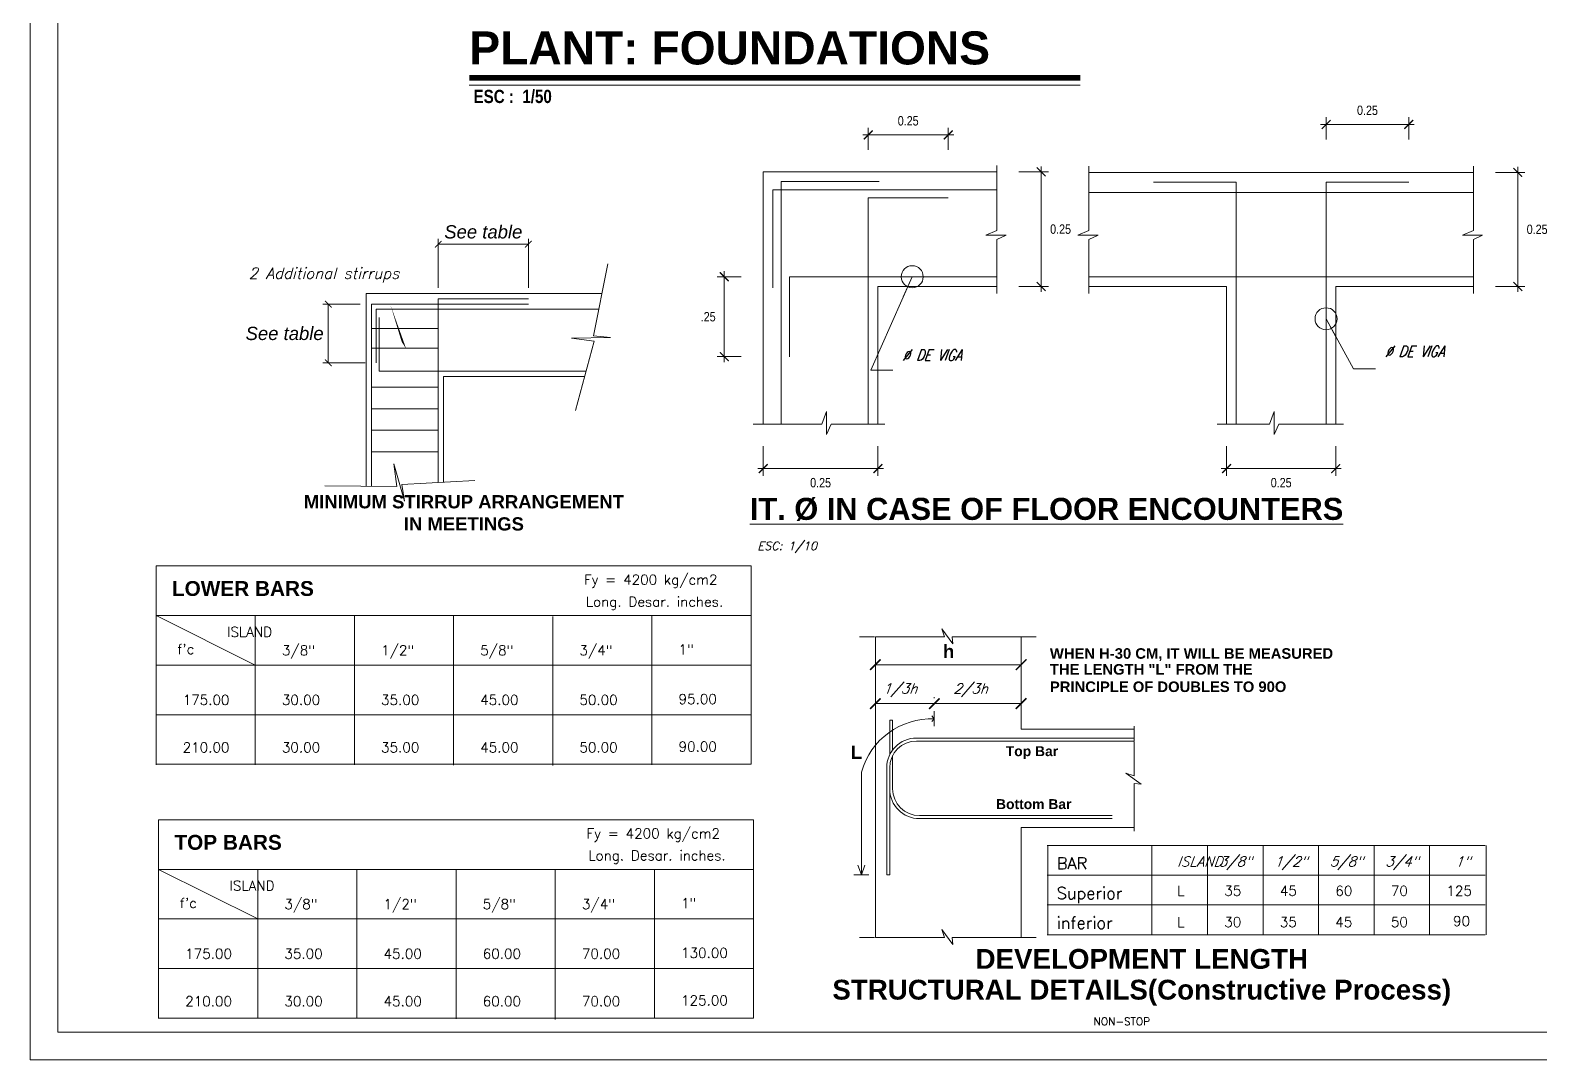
# Model space of a CAD drawing. Header units: millimetres. Extents: x 68 to 194, y 47 to 103.
# Drawn here: x 152.7 to 166.4, y 75.1 to 84.45 of the extents above; entities that cross this region are included whole.
import ezdxf
from ezdxf.enums import TextEntityAlignment as Align

# ---------------------------------------------------------------- set-up
doc = ezdxf.new("R2010")
doc.units = ezdxf.units.MM
doc.linetypes.add('CENTER2', pattern=[28.575, 19.05, -3.175, 3.175, -3.175])
doc.linetypes.add('DASHED2', pattern=[0.375, 0.25, -0.125])
for name, color, linetype, lineweight in [('A_Pared', 147, 'Continuous', 15), ('E_Acero', 240, 'Continuous', 60), ('E_Estribo', 1, 'CENTER2', 20), ('E_Fierros', 2, 'Continuous', 50), ('G_Complemento', 30, 'Continuous', 20), ('G_Texto', 122, 'Continuous', 20)]:
    doc.layers.add(name, color=color, linetype=linetype, lineweight=lineweight)
doc.layers.add('G_Acotación', color=171, linetype='Continuous')
doc.styles.add('Acotacion', font='ARIALN.TTF')
doc.styles.add('ARIAL', font='ariali.ttf', dxfattribs={"height": 0.12})
doc.styles.add('Cotas', font='ARIALNB.TTF', dxfattribs={"height": 0.1})
doc.styles.add('Letras(Indicadores)', font='romans.shx', dxfattribs={"width": 0.7, "oblique": 10})
doc.styles.add('Textos', font='simplex.shx', dxfattribs={"width": 0.8, "oblique": 20})
doc.styles.add('Titulo', font='arialbd.ttf', dxfattribs={"height": 0.2})
doc.styles.add('Titulo Detalles', font='swissb.ttf')
doc.styles.add('Titulo(Ambientes)', font='sanssb__.ttf')
doc.dimstyles.new('Indicadores', dxfattribs={"dimtxt": 0.08, "dimasz": 0.08, "dimexe": 0.05, "dimexo": 0.1, "dimgap": 0.05, "dimtad": 2, "dimtih": 1, "dimtoh": 1, "dimzin": 4, "dimdsep": 46, "dimtxsty": 'ARIAL', "dimblk1": 'ARCHTICK', "dimblk2": 'ARCHTICK', "dimsah": 1, "dimcen": 0.02, "dimclrd": 8, "dimclre": 8, "dimclrt": 7, "dimadec": 0, "dimazin": 0, "dimtfac": 1, "dimtmove": 2, "dimatfit": 3, "dimldrblk": 'CLOSEDBLANK', "dimfxl": 0, "dimtolj": 1, "dimtzin": 4, "dimlwd": 9, "dimlwe": 9, "dimarcsym": 0})
doc.dimstyles.new('N1-10', dxfattribs={"dimtxt": 0.085, "dimasz": 0.08, "dimexe": 0.065, "dimexo": 0.2, "dimgap": 0.085, "dimtad": 2, "dimtih": 1, "dimtoh": 1, "dimlfac": 0.2, "dimzin": 4, "dimdsep": 46, "dimtxsty": 'Acotacion', "dimblk": 'ARCHTICK', "dimcen": 0.85, "dimdle": 0.05, "dimclrd": 251, "dimclre": 251, "dimclrt": 254, "dimaunit": 1, "dimadec": 3, "dimazin": 0, "dimtm": 1e-09, "dimtfac": 1, "dimtix": 1, "dimtmove": 0, "dimatfit": 3, "dimldrblk": 'CLOSEDBLANK', "dimfxl": 0, "dimtolj": 1, "dimtzin": 0, "dimlwd": 9, "dimlwe": 13, "dimarcsym": 0})
doc.dimstyles.new('N1-100', dxfattribs={"dimtxt": 0.085, "dimasz": 0.085, "dimexe": 0.065, "dimexo": 0.12, "dimgap": 0.085, "dimtad": 2, "dimtih": 1, "dimtoh": 1, "dimzin": 4, "dimdsep": 46, "dimtxsty": 'Acotacion', "dimblk": 'ARCHTICK', "dimcen": 0.85, "dimdle": 0.05, "dimclrd": 251, "dimclre": 251, "dimclrt": 140, "dimaunit": 1, "dimadec": 3, "dimazin": 0, "dimtm": 1e-09, "dimtfac": 1, "dimtix": 1, "dimtmove": 0, "dimatfit": 3, "dimfxl": 0, "dimtolj": 1, "dimtzin": 0, "dimlwd": 15, "dimlwe": 15, "dimarcsym": 0})

# ---------------------------------------------------------------- blocks, each defined once
blk = doc.blocks.new('_ArchTick')
at = {"color": 0, "linetype": 'ByBlock', "const_width": 0.15}
blk.add_lwpolyline([(-0.5, -0.5), (0.5, 0.5)], dxfattribs=at)
blk = doc.blocks.new('*D419')
at = {"layer": 'Defpoints', "color": 0}
for p in [(155.798, 81.96), (155.407, 81.428), (155.843, 81.428)]:
    blk.add_point(p, dxfattribs=at)
at = {"layer": 'G_Acotación', "color": 8, "lineweight": 9}
for p, q in [((155.698, 81.96), (155.357, 81.96)), ((155.407, 81.96), (155.407, 81.428)), ((155.743, 81.428), (155.357, 81.428))]:
    blk.add_line(p, q, dxfattribs=at)
at = {"layer": 'G_Acotación', "color": 8, "lineweight": 9, "xscale": 0.06, "yscale": 0.06, "zscale": 0.06}
for p, rotation in [((155.407, 81.96), 90), ((155.407, 81.428), 270)]:
    blk.add_blockref('_ArchTick', p, dxfattribs=dict(at, rotation=rotation))
at = {"layer": 'G_Acotación', "color": 7, "lineweight": 5, "insert": (155.011, 81.694), "char_height": 0.12, "attachment_point": 5, "style": 'ARIAL'}
blk.add_mtext('\\A1;See table', dxfattribs=at)
blk = doc.blocks.new('_ClosedBlank')
at = {"color": 0, "linetype": 'ByBlock', "lineweight": -2}
for p, q in [((-1, 0.17), (0, 0)), ((-1, 0.17), (-1, -0.17)), ((0, 0), (-1, -0.17))]:
    blk.add_line(p, q, dxfattribs=at)
blk = doc.blocks.new('*D420')
at = {"layer": 'Defpoints', "color": 0}
for p in [(157.223, 82.504), (156.405, 82.009), (157.223, 82.009)]:
    blk.add_point(p, dxfattribs=at)
at = {"layer": 'G_Acotación', "color": 8, "lineweight": 9}
for p, q in [((156.405, 82.109), (156.405, 82.554)), ((156.405, 82.504), (157.223, 82.504)), ((157.223, 82.109), (157.223, 82.554))]:
    blk.add_line(p, q, dxfattribs=at)
at = {"layer": 'G_Acotación', "color": 8, "lineweight": 9, "xscale": 0.06, "yscale": 0.06, "zscale": 0.06, "rotation": 180}
blk.add_blockref('_ArchTick', (156.405, 82.504), dxfattribs=at)
at = {"layer": 'G_Acotación', "color": 8, "lineweight": 9, "xscale": 0.06, "yscale": 0.06, "zscale": 0.06}
blk.add_blockref('_ArchTick', (157.223, 82.504), dxfattribs=at)
at = {"layer": 'G_Acotación', "color": 7, "lineweight": 5, "insert": (156.814, 82.616), "char_height": 0.12, "attachment_point": 5, "style": 'ARIAL'}
blk.add_mtext('\\A1;See table', dxfattribs=at)
blk = doc.blocks.new('*D421')
at = {"layer": 'Defpoints', "color": 0}
for p in [(165.8, 83.156), (165.8, 82.121), (166.202, 82.121)]:
    blk.add_point(p, dxfattribs=at)
at = {"layer": 'G_Acotación', "color": 251, "lineweight": 9}
blk.add_line((166.202, 83.206), (166.202, 82.071), dxfattribs=at)
at = {"layer": 'G_Acotación', "color": 251, "lineweight": 13}
for p, q in [((166, 83.156), (166.267, 83.156)), ((166, 82.121), (166.267, 82.121))]:
    blk.add_line(p, q, dxfattribs=at)
at = {"layer": 'G_Acotación', "color": 251, "lineweight": 9, "xscale": 0.08, "yscale": 0.08, "zscale": 0.08}
for p, rotation in [((166.202, 83.156), 90), ((166.202, 82.121), 270)]:
    blk.add_blockref('_ArchTick', p, dxfattribs=dict(at, rotation=rotation))
at = {"layer": 'G_Acotación', "color": 254, "lineweight": 5, "insert": (166.378, 82.639), "char_height": 0.085, "attachment_point": 5, "style": 'Acotacion'}
blk.add_mtext('\\A1;0.25', dxfattribs=at)
blk = doc.blocks.new('*D422')
at = {"layer": 'Defpoints', "color": 0}
for p in [(161.475, 83.161), (161.475, 82.121), (161.877, 82.121)]:
    blk.add_point(p, dxfattribs=at)
at = {"layer": 'G_Acotación', "color": 251, "lineweight": 13}
for p, q in [((161.675, 83.161), (161.942, 83.161)), ((161.675, 82.121), (161.942, 82.121))]:
    blk.add_line(p, q, dxfattribs=at)
at = {"layer": 'G_Acotación', "color": 251, "lineweight": 9}
blk.add_line((161.877, 83.211), (161.877, 82.071), dxfattribs=at)
at = {"layer": 'G_Acotación', "color": 251, "lineweight": 9, "xscale": 0.08, "yscale": 0.08, "zscale": 0.08}
for p, rotation in [((161.877, 83.161), 90), ((161.877, 82.121), 270)]:
    blk.add_blockref('_ArchTick', p, dxfattribs=dict(at, rotation=rotation))
at = {"layer": 'G_Acotación', "color": 254, "lineweight": 5, "insert": (162.053, 82.641), "char_height": 0.085, "attachment_point": 5, "style": 'Acotacion'}
blk.add_mtext('\\A1;0.25', dxfattribs=at)
blk = doc.blocks.new('*D423')
at = {"layer": 'Defpoints', "color": 0}
for p in [(159.355, 82.209), (159.001, 81.484), (159.355, 81.484)]:
    blk.add_point(p, dxfattribs=at)
at = {"layer": 'G_Acotación', "color": 251, "lineweight": 13}
for p, q in [((159.155, 82.209), (158.936, 82.209)), ((159.155, 81.484), (158.936, 81.484))]:
    blk.add_line(p, q, dxfattribs=at)
at = {"layer": 'G_Acotación', "color": 251, "lineweight": 9}
blk.add_line((159.001, 82.259), (159.001, 81.434), dxfattribs=at)
at = {"layer": 'G_Acotación', "color": 251, "lineweight": 9, "xscale": 0.08, "yscale": 0.08, "zscale": 0.08}
for p, rotation in [((159.001, 82.209), 90), ((159.001, 81.484), 270)]:
    blk.add_blockref('_ArchTick', p, dxfattribs=dict(at, rotation=rotation))
at = {"layer": 'G_Acotación', "color": 254, "lineweight": 5, "insert": (158.855, 81.846), "char_height": 0.085, "attachment_point": 5, "style": 'Acotacion'}
blk.add_mtext('\\A1;.25', dxfattribs=at)
blk = doc.blocks.new('*D424')
at = {"layer": 'Defpoints', "color": 0}
for p in [(159.355, 80.871), (160.395, 80.871), (160.395, 80.468)]:
    blk.add_point(p, dxfattribs=at)
at = {"layer": 'G_Acotación', "color": 251, "lineweight": 13}
for p, q in [((159.355, 80.671), (159.355, 80.403)), ((160.395, 80.671), (160.395, 80.403))]:
    blk.add_line(p, q, dxfattribs=at)
at = {"layer": 'G_Acotación', "color": 251, "lineweight": 9}
blk.add_line((159.305, 80.468), (160.445, 80.468), dxfattribs=at)
at = {"layer": 'G_Acotación', "color": 251, "lineweight": 9, "xscale": 0.08, "yscale": 0.08, "zscale": 0.08, "rotation": 180}
blk.add_blockref('_ArchTick', (159.355, 80.468), dxfattribs=at)
at = {"layer": 'G_Acotación', "color": 251, "lineweight": 9, "xscale": 0.08, "yscale": 0.08, "zscale": 0.08}
blk.add_blockref('_ArchTick', (160.395, 80.468), dxfattribs=at)
at = {"layer": 'G_Acotación', "color": 254, "lineweight": 5, "insert": (159.875, 80.34), "char_height": 0.085, "attachment_point": 5, "style": 'Acotacion'}
blk.add_mtext('\\A1;0.25', dxfattribs=at)
blk = doc.blocks.new('*D425')
at = {"layer": 'Defpoints', "color": 0}
for p in [(163.56, 80.871), (164.55, 80.871), (164.55, 80.468)]:
    blk.add_point(p, dxfattribs=at)
at = {"layer": 'G_Acotación', "color": 251, "lineweight": 13}
for p, q in [((163.56, 80.671), (163.56, 80.403)), ((164.55, 80.671), (164.55, 80.403))]:
    blk.add_line(p, q, dxfattribs=at)
at = {"layer": 'G_Acotación', "color": 251, "lineweight": 9}
blk.add_line((163.51, 80.468), (164.6, 80.468), dxfattribs=at)
at = {"layer": 'G_Acotación', "color": 251, "lineweight": 9, "xscale": 0.08, "yscale": 0.08, "zscale": 0.08, "rotation": 180}
blk.add_blockref('_ArchTick', (163.56, 80.468), dxfattribs=at)
at = {"layer": 'G_Acotación', "color": 251, "lineweight": 9, "xscale": 0.08, "yscale": 0.08, "zscale": 0.08}
blk.add_blockref('_ArchTick', (164.55, 80.468), dxfattribs=at)
at = {"layer": 'G_Acotación', "color": 254, "lineweight": 5, "insert": (164.055, 80.34), "char_height": 0.085, "attachment_point": 5, "style": 'Acotacion'}
blk.add_mtext('\\A1;0.25', dxfattribs=at)
blk = doc.blocks.new('*D426')
at = {"layer": 'Defpoints', "color": 0}
for p in [(161.033, 83.496), (160.308, 83.161), (161.033, 83.161)]:
    blk.add_point(p, dxfattribs=at)
at = {"layer": 'G_Acotación', "color": 251, "lineweight": 9}
blk.add_line((160.258, 83.496), (161.083, 83.496), dxfattribs=at)
at = {"layer": 'G_Acotación', "color": 251, "lineweight": 13}
for p, q in [((160.308, 83.361), (160.308, 83.561)), ((161.033, 83.361), (161.033, 83.561))]:
    blk.add_line(p, q, dxfattribs=at)
at = {"layer": 'G_Acotación', "color": 251, "lineweight": 9, "xscale": 0.08, "yscale": 0.08, "zscale": 0.08, "rotation": 180}
blk.add_blockref('_ArchTick', (160.308, 83.496), dxfattribs=at)
at = {"layer": 'G_Acotación', "color": 251, "lineweight": 9, "xscale": 0.08, "yscale": 0.08, "zscale": 0.08}
blk.add_blockref('_ArchTick', (161.033, 83.496), dxfattribs=at)
at = {"layer": 'G_Acotación', "color": 254, "lineweight": 5, "insert": (160.67, 83.624), "char_height": 0.085, "attachment_point": 5, "style": 'Acotacion'}
blk.add_mtext('\\A1;0.25', dxfattribs=at)
blk = doc.blocks.new('*D427')
at = {"layer": 'Defpoints', "color": 0}
for p in [(165.213, 83.591), (164.463, 83.256), (165.213, 83.256)]:
    blk.add_point(p, dxfattribs=at)
at = {"layer": 'G_Acotación', "color": 251, "lineweight": 9}
blk.add_line((164.413, 83.591), (165.263, 83.591), dxfattribs=at)
at = {"layer": 'G_Acotación', "color": 251, "lineweight": 13}
for p, q in [((164.463, 83.456), (164.463, 83.656)), ((165.213, 83.456), (165.213, 83.656))]:
    blk.add_line(p, q, dxfattribs=at)
at = {"layer": 'G_Acotación', "color": 251, "lineweight": 9, "xscale": 0.08, "yscale": 0.08, "zscale": 0.08, "rotation": 180}
blk.add_blockref('_ArchTick', (164.463, 83.591), dxfattribs=at)
at = {"layer": 'G_Acotación', "color": 251, "lineweight": 9, "xscale": 0.08, "yscale": 0.08, "zscale": 0.08}
blk.add_blockref('_ArchTick', (165.213, 83.591), dxfattribs=at)
at = {"layer": 'G_Acotación', "color": 254, "lineweight": 5, "insert": (164.838, 83.719), "char_height": 0.085, "attachment_point": 5, "style": 'Acotacion'}
blk.add_mtext('\\A1;0.25', dxfattribs=at)
blk = doc.blocks.new('Titulo')
at = {"style": 'Titulo', "oblique": 20, "flags": 4}
blk.add_attdef('TITULO', (0.026, 0.189), '', height=0.3, dxfattribs=at)
at = {"oblique": 20, "flags": 4}
blk.add_attdef('ESCALA', (0.26, -0.101), '', height=0.11, dxfattribs=at)

msp = doc.modelspace()

# ---------------------------------------------------------------- linework, layer by layer
at = {"lineweight": 5}
for points in [[(193.7519, 75.1029), (193.7519, 102.6587), (152.7019, 102.6587), (152.7019, 75.1029)], [(193.5019, 75.3529), (193.5019, 102.4087), (152.9519, 102.4087), (152.9519, 75.3529)]]:
    msp.add_lwpolyline(points, close=True, dxfattribs=at)
at = {"layer": 'A_Pared', "linetype": 'ByBlock', "lineweight": 5}
for p, q in [((155.7495, 82.0573), (155.7495, 80.3088)), ((157.8908, 82.0573), (155.7495, 82.0573)), ((156.4541, 81.3039), (156.4541, 80.3448)), ((157.7347, 81.3039), (156.4541, 81.3039))]:
    msp.add_line(p, q, dxfattribs=at)
at = {"layer": 'E_Acero', "linetype": 'ByBlock', "lineweight": 5, "ltscale": 5}
for p, q in [((160.5021, 77.8705), (160.5021, 78.1848)), ((160.5021, 78.1848), (160.5291, 78.1848)), ((160.5291, 77.9148), (160.5291, 78.1848)), ((160.7352, 78.0228), (162.721, 78.0228)), ((160.7452, 77.9958), (162.721, 77.9958)), ((160.5291, 77.5616), (160.5291, 77.8641)), ((160.4752, 77.7528), (160.4752, 76.7808)), ((160.5022, 76.7808), (160.5022, 77.7528)), ((160.4752, 76.7808), (160.5022, 76.7808))]:
    msp.add_line(p, q, dxfattribs=at)
at = {"layer": 'E_Acero', "linetype": 'DASHED2', "lineweight": 5, "ltscale": 7}
for p, q in [((160.7721, 77.3186), (162.721, 77.3186)), ((160.7721, 77.2916), (162.721, 77.2916))]:
    msp.add_line(p, q, dxfattribs=at)
at = {"layer": 'E_Acero', "linetype": 'ByBlock', "lineweight": 5, "ltscale": 5}
for centre, radius, start, end in [((160.7452, 77.7528), 0.27, 90, 180), ((160.7452, 77.7528), 0.243, 90, 180), ((160.7721, 77.5616), 0.27, 180, 270), ((160.7721, 77.5616), 0.243, 180, 270)]:
    msp.add_arc(centre, radius, start, end, dxfattribs=at)
at = {"layer": 'E_Estribo', "linetype": 'ByBlock', "lineweight": 5}
for p, q in [((155.7983, 81.7385), (156.4054, 81.7385)), ((155.7983, 81.5622), (156.4054, 81.5622)), ((155.7983, 81.2064), (156.4054, 81.2064)), ((155.7983, 81.0114), (156.4054, 81.0114)), ((155.7983, 80.8164), (156.4054, 80.8164)), ((155.7983, 80.6214), (156.4054, 80.6214))]:
    msp.add_line(p, q, dxfattribs=at)
at = {"layer": 'E_Fierros', "linetype": 'ByBlock', "lineweight": 5}
for p, q in [((155.7983, 81.9598), (155.7983, 80.3082)), ((157.2231, 81.9598), (155.7983, 81.9598)), ((156.4054, 82.0085), (156.4054, 80.3423)), ((157.2231, 82.0085), (156.4054, 82.0085)), ((155.8425, 81.428), (155.8425, 81.9155)), ((157.8621, 81.9155), (155.8425, 81.9155)), ((155.8691, 81.8402), (155.8691, 81.3527)), ((157.7477, 81.3527), (155.8691, 81.3527))]:
    msp.add_line(p, q, dxfattribs=at)
at = {"layer": 'E_Fierros', "lineweight": 5}
for points in [[(160.4075, 83.0739), (159.5175, 83.0739), (159.5175, 80.8714)], [(162.8976, 83.0689), (163.6476, 83.0689), (163.6476, 80.8714)], [(165.2126, 83.0689), (164.4626, 83.0689), (164.4626, 80.8714)], [(161.475, 82.9989), (159.4425, 82.9989), (159.4425, 82.1089)], [(161.0325, 82.9239), (160.3075, 82.9239), (160.3075, 80.8714)], [(165.8001, 82.9739), (162.3101, 82.9739)], [(161.475, 82.2089), (159.5925, 82.2089), (159.5925, 81.4839)], [(165.8001, 82.2089), (162.3101, 82.2089)]]:
    msp.add_lwpolyline(points, dxfattribs=at)
at = {"layer": 'G_Acotación', "lineweight": 5}
msp.add_line((160.3721, 78.6886), (161.695, 78.6886), dxfattribs=at)
at = {"layer": 'G_Acotación', "linetype": 'ByBlock', "lineweight": 5, "ltscale": 5}
for p, q in [((160.9072, 78.335), (160.3721, 78.335)), ((160.9072, 78.335), (161.695, 78.335)), ((160.9072, 78.1308), (160.9072, 78.2658)), ((160.9072, 78.1983), (160.8833, 78.2242)), ((160.9072, 78.1983), (160.8833, 78.1725)), ((160.2459, 77.7145), (160.2457, 76.7808)), ((160.2457, 76.7808), (160.2135, 76.8706)), ((160.2457, 76.7808), (160.2778, 76.8706)), ((160.3132, 76.7808), (160.1782, 76.7808))]:
    msp.add_line(p, q, dxfattribs=at)
at = {"layer": 'G_Acotación', "lineweight": 5}
msp.add_lwpolyline([(155.3045, 82.1557, 0, 0, 0), (155.9094, 82.1557, 0, 0, 0), (156.0582, 81.6688, 0.0293, 0, 0), (156.1144, 81.5552, 0, 0, 0)], format="xyseb", dxfattribs=at)
at = {"layer": 'G_Acotación', "linetype": 'ByBlock', "lineweight": 5, "ltscale": 5, "const_width": 0.0144}
for points in [[(160.4201, 78.7366), (160.3241, 78.6406)], [(161.647, 78.6406), (161.743, 78.7366)], [(160.4201, 78.383), (160.3241, 78.287)], [(160.8592, 78.287), (160.9552, 78.383)], [(161.647, 78.287), (161.743, 78.383)]]:
    msp.add_lwpolyline(points, dxfattribs=at)
at = {"layer": 'G_Acotación', "linetype": 'ByBlock', "lineweight": 5, "const_width": 0.0144}
msp.add_lwpolyline([(160.9552, 78.383), (160.8592, 78.287)], dxfattribs=at)
at = {"layer": 'G_Acotación', "linetype": 'ByBlock', "lineweight": 5, "ltscale": 5}
msp.add_arc((160.8852, 77.5346), 0.6641, 88.10551, 164.27828, dxfattribs=at)
at = {"layer": 'G_Complemento', "lineweight": 5}
for p, q in [((153.8443, 79.5847), (153.8443, 77.7807)), ((153.8443, 79.5847), (159.2443, 79.5847)), ((159.2443, 79.5847), (159.2443, 77.7847)), ((153.8443, 79.1347), (159.2443, 79.1347)), ((153.8443, 79.1347), (154.7443, 78.6847)), ((154.7443, 79.1347), (154.7443, 77.7807)), ((155.6443, 79.1347), (155.6443, 77.7807)), ((156.5443, 79.1307), (156.5443, 77.7768)), ((157.4443, 79.1268), (157.4443, 77.7728)), ((158.3443, 79.1347), (158.3443, 77.7807)), ((153.8443, 78.6847), (159.2443, 78.6847)), ((153.8443, 78.2347), (159.2443, 78.2347)), ((153.8443, 77.7847), (159.2443, 77.7847)), ((153.867, 77.2813), (153.867, 75.4773)), ((153.867, 77.2813), (159.267, 77.2813)), ((159.267, 77.2813), (159.267, 75.4813)), ((165.9065, 77.0478), (161.9311, 77.0478)), ((161.9366, 77.048), (161.9366, 76.238)), ((162.8825, 77.0478), (162.8825, 76.2378)), ((163.3865, 77.0478), (163.3865, 76.2378)), ((163.3865, 77.0478), (163.3865, 76.2378)), ((163.3865, 77.0478), (163.3865, 76.2378)), ((163.8905, 77.0478), (163.8905, 76.2378)), ((164.3945, 77.0478), (164.3945, 76.2378)), ((164.8985, 77.0478), (164.8985, 76.2378)), ((165.4025, 77.0478), (165.4025, 76.2378)), ((165.9151, 77.0478), (165.9151, 76.2378)), ((153.867, 76.8313), (159.267, 76.8313)), ((153.867, 76.8313), (154.767, 76.3813)), ((154.767, 76.8313), (154.767, 75.4773)), ((155.667, 76.8313), (155.667, 75.4773)), ((156.567, 76.8273), (156.567, 75.4733)), ((157.467, 76.8233), (157.467, 75.4694)), ((158.367, 76.8313), (158.367, 75.4773)), ((165.9065, 76.7778), (161.9311, 76.7778)), ((165.9065, 76.5078), (161.9311, 76.5078)), ((153.867, 76.3813), (159.267, 76.3813)), ((165.9065, 76.2378), (161.9311, 76.2378)), ((153.867, 75.9313), (159.267, 75.9313)), ((153.867, 75.4813), (159.267, 75.4813))]:
    msp.add_line(p, q, dxfattribs=at)
at = {"layer": 'G_Complemento', "linetype": 'ByBlock', "lineweight": 5, "ltscale": 5}
for p, q in [((160.3645, 78.9408), (160.2295, 78.9408)), ((160.3721, 78.9408), (160.68, 78.9408)), ((160.68, 78.9408), (161, 78.9408)), ((160.9761, 79.0152), (161.0754, 78.8773)), ((161, 78.9408), (160.9761, 79.0152)), ((161.0754, 78.8773), (161.0685, 78.9408)), ((161.695, 78.9408), (161.0685, 78.9408)), ((161.695, 78.9408), (161.83, 78.9408)), ((162.721, 77.9958), (162.721, 78.1308)), ((162.721, 77.9882), (162.721, 77.6803)), ((162.721, 77.6803), (162.6467, 77.7042)), ((162.6467, 77.7042), (162.7845, 77.6049)), ((162.7845, 77.6049), (162.721, 77.6118)), ((162.721, 77.3132), (162.721, 77.6118)), ((162.721, 77.3132), (162.721, 77.1782)), ((160.3645, 76.2116), (160.2295, 76.2116)), ((160.3721, 76.2116), (160.68, 76.2116)), ((160.68, 76.2116), (161, 76.2116)), ((161, 76.2116), (160.9761, 76.2859)), ((160.9761, 76.2859), (161.0754, 76.1481)), ((161.0754, 76.1481), (161.0685, 76.2116)), ((161.695, 76.2116), (161.0685, 76.2116)), ((161.695, 76.2116), (161.83, 76.2116))]:
    msp.add_line(p, q, dxfattribs=at)
at = {"layer": 'G_Complemento', "lineweight": 5, "ltscale": 5}
for p, q in [((160.3721, 76.2116), (160.3721, 78.9408)), ((161.695, 78.1038), (161.695, 78.9408)), ((161.695, 78.1038), (162.721, 78.1038)), ((161.695, 77.2106), (162.721, 77.2106)), ((161.695, 77.2106), (161.695, 76.2116))]:
    msp.add_line(p, q, dxfattribs=at)
at = {"layer": 'G_Complemento', "lineweight": 5}
for points in [[(161.475, 83.1614), (159.355, 83.1614), (159.355, 80.8714)], [(161.475, 83.2184), (161.475, 82.6292), (161.3746, 82.5877), (161.475, 82.5877), (161.5579, 82.5877), (161.475, 82.5462), (161.475, 82.0569)], [(162.3101, 83.2134), (162.3101, 82.6292), (162.2097, 82.5877), (162.3101, 82.5877), (162.393, 82.5877), (162.3101, 82.5462), (162.3101, 82.0569)], [(165.8001, 83.2134), (165.8001, 82.6292), (165.6997, 82.5877), (165.8001, 82.5877), (165.883, 82.5877), (165.8001, 82.5462), (165.8001, 82.0569)], [(165.8001, 83.1564), (162.3101, 83.1564)], [(161.475, 82.1214), (160.395, 82.1214), (160.395, 80.8714)], [(162.3101, 82.1214), (163.5601, 82.1214), (163.5601, 80.8714)], [(165.8001, 82.1214), (164.5501, 82.1214), (164.5501, 80.8714)], [(159.2627, 80.8714), (159.8873, 80.8714), (159.9287, 80.9849), (159.9287, 80.8714), (159.9287, 80.777), (159.9702, 80.8714), (160.4593, 80.8714)], [(163.4753, 80.8716), (163.9498, 80.8716), (163.9913, 80.9852), (163.9913, 80.8716), (163.9913, 80.7772), (164.0328, 80.8716), (164.6219, 80.8716)]]:
    msp.add_lwpolyline(points, dxfattribs=at)
at = {"layer": 'G_Complemento', "linetype": 'ByBlock', "lineweight": 5}
for points in [[(157.9451, 82.3259), (157.8132, 81.6735), (157.9669, 81.6585), (157.6144, 81.6511), (157.8207, 81.6248), (157.6519, 80.9952)], [(156.7384, 80.3596), (156.0737, 80.3252), (156.0974, 80.1725), (156.0026, 80.5121), (156.0284, 80.3058), (155.3766, 80.3127)]]:
    msp.add_lwpolyline(points, dxfattribs=at)
at = {"layer": 'G_Texto', "color": 8, "lineweight": 5}
for p, q in [((160.3721, 78.5719), (160.3721, 78.6286)), ((161.695, 78.5719), (161.695, 78.6286)), ((160.3721, 78.3858), (160.3721, 78.395)), ((160.9072, 78.3858), (160.9072, 78.395)), ((160.9072, 78.3858), (160.9072, 78.395)), ((161.695, 78.3858), (161.695, 78.395))]:
    msp.add_line(p, q, dxfattribs=at)
at = {"layer": 'G_Texto', "lineweight": 5, "const_width": 0.05}
msp.add_lwpolyline([(156.6871, 84.0148), (162.2321, 84.0148)], dxfattribs=at)
at = {"layer": 'G_Texto', "lineweight": 5}
msp.add_lwpolyline([(156.6871, 83.9465), (162.2321, 83.9465)], dxfattribs=at)

# ---------------------------------------------------------------- block references
ref = msp.add_blockref('Titulo', (156.6871, 83.9465), dxfattribs=at)
ref.add_attrib('TITULO', 'PLANT: FOUNDATIONS', (156.6871, 84.1359), dxfattribs={"layer": '0', "height": 0.3, "style": 'Titulo', "flags": 4})
ref.add_attrib('ESCALA', ' ESC :  1/50', (156.6871, 83.7856), dxfattribs={"layer": '0', "height": 0.12, "style": 'Cotas', "flags": 4})

# ---------------------------------------------------------------- texts
at = {"layer": 'G_Texto', "color": 0, "lineweight": 5, "style": 'Textos', "oblique": 15}
msp.add_text('2 Additional stirrups', height=0.1, dxfattribs=at).set_placement((154.684, 82.1905))
at = {"layer": 'G_Texto', "lineweight": 5}
for s, height, style, p in [('MINIMUM STIRRUP ARRANGEMENT', 0.12, 'Titulo Detalles', (156.6378, 80.1073)), ('IN MEETINGS', 0.12, 'Titulo Detalles', (156.6378, 79.9064)), ('L', 0.12, 'Titulo(Ambientes)', (160.2003, 77.833)), ('Top Bar', 0.09, 'Titulo(Ambientes)', (161.7932, 77.8587)), ('Bottom Bar', 0.09, 'Titulo(Ambientes)', (161.8094, 77.3783)), ('DEVELOPMENT LENGTH', 0.18, 'Titulo Detalles', (162.79, 75.9286)), ('STRUCTURAL DETAILS(Constructive Process)', 0.18, 'Titulo Detalles', (162.79, 75.6493))]:
    msp.add_text(s, height=height, dxfattribs=dict(at, style=style)).set_placement(p, align=Align.CENTER)
for s, height, style, p in [('%%UIT. %%C IN CASE OF FLOOR ENCOUNTERS', 0.2, 'Titulo Detalles', (159.2328, 80.0027)), ('Fy = 4200 kg/cm2', 0.09, 'Textos', (157.7283, 79.4155)), ('LOWER BARS', 0.135, 'Titulo Detalles', (153.988, 79.3125)), ('Long. Desar. inches.', 0.09, 'Textos', (157.7449, 79.2155)), ('ISLAND', 0.09, 'Textos', (154.4885, 78.9414)), ("f'c", 0.09, 'Textos', (154.0371, 78.7846)), ('3/8"', 0.09, 'Textos', (154.9861, 78.7738)), ('1/2"', 0.09, 'Textos', (155.8861, 78.7738)), ('5/8"', 0.09, 'Textos', (156.7861, 78.7738)), ('3/4"', 0.09, 'Textos', (157.6861, 78.7738)), ('1"', 0.09, 'Textos', (158.5861, 78.7817)), ('h', 0.12, 'Titulo(Ambientes)', (160.9856, 78.7486)), ('WHEN H-30 CM, IT WILL BE MEASURED', 0.096, 'Titulo(Ambientes)', (161.9561, 78.7423)), ('THE LENGTH "L" FROM THE', 0.096, 'Titulo(Ambientes)', (161.9561, 78.5981)), ('PRINCIPLE OF DOUBLES TO 90O', 0.096, 'Titulo(Ambientes)', (161.9561, 78.4405)), ('175.00', 0.09, 'Textos', (154.0861, 78.3238)), ('30.00', 0.09, 'Textos', (154.9861, 78.3238)), ('35.00', 0.09, 'Textos', (155.8861, 78.3238)), ('45.00', 0.09, 'Textos', (156.7861, 78.3238)), ('50.00', 0.09, 'Textos', (157.6861, 78.3238)), ('95.00', 0.09, 'Textos', (158.5861, 78.3317)), ('210.00', 0.09, 'Textos', (154.0861, 77.8924)), ('30.00', 0.09, 'Textos', (154.9861, 77.8924)), ('35.00', 0.09, 'Textos', (155.8861, 77.8924)), ('45.00', 0.09, 'Textos', (156.7861, 77.8924)), ('50.00', 0.09, 'Textos', (157.6861, 77.8924)), ('90.00', 0.09, 'Textos', (158.5861, 77.9003)), ('TOP BARS', 0.135, 'Titulo Detalles', (154.0107, 77.009)), ('Fy = 4200 kg/cm2', 0.09, 'Textos', (157.751, 77.112)), ('Long. Desar. inches.', 0.09, 'Textos', (157.7676, 76.9121)), ('ISLAND', 0.09, 'Textos', (154.5112, 76.638)), ("f'c", 0.09, 'Textos', (154.0598, 76.4811)), ('3/8"', 0.09, 'Textos', (155.0088, 76.4703)), ('1/2"', 0.09, 'Textos', (155.9088, 76.4703)), ('5/8"', 0.09, 'Textos', (156.8088, 76.4703)), ('3/4"', 0.09, 'Textos', (157.7088, 76.4703)), ('1"', 0.09, 'Textos', (158.6088, 76.4783)), ('175.00', 0.09, 'Textos', (154.1088, 76.0203)), ('35.00', 0.09, 'Textos', (155.0088, 76.0203)), ('45.00', 0.09, 'Textos', (155.9088, 76.0203)), ('60.00', 0.09, 'Textos', (156.8088, 76.0203)), ('70.00', 0.09, 'Textos', (157.7088, 76.0203)), ('130.00', 0.09, 'Textos', (158.6088, 76.0283)), ('210.00', 0.09, 'Textos', (154.1088, 75.5889)), ('30.00', 0.09, 'Textos', (155.0088, 75.5889)), ('45.00', 0.09, 'Textos', (155.9088, 75.5889)), ('60.00', 0.09, 'Textos', (156.8088, 75.5889)), ('70.00', 0.09, 'Textos', (157.7088, 75.5889)), ('125.00', 0.09, 'Textos', (158.6088, 75.5969)), ('NON-STOP', 0.07, 'Textos', (162.3527, 75.4159))]:
    msp.add_text(s, height=height, dxfattribs=dict(at, style=style)).set_placement(p)
for s, height, style, oblique, p in [('ESC: 1/10', 0.075, 'Textos', 15, (159.3032, 79.7292)), ('ISLAND', 0.09, 'Letras(Indicadores)', 20, (163.112, 76.8576)), ('3/8"', 0.09, 'Letras(Indicadores)', 20, (163.487, 76.8576)), ('1/2"', 0.09, 'Letras(Indicadores)', 20, (163.991, 76.8576)), ('5/8"', 0.09, 'Letras(Indicadores)', 20, (164.495, 76.8576)), ('3/4"', 0.09, 'Letras(Indicadores)', 20, (164.999, 76.8576)), ('1"', 0.09, 'Letras(Indicadores)', 20, (165.632, 76.8576))]:
    msp.add_text(s, height=height, dxfattribs=dict(at, style=style, oblique=oblique)).set_placement(p)
at = {"layer": 'G_Texto', "linetype": 'ByBlock', "lineweight": 5, "style": 'Textos', "oblique": 20}
for s, p in [('1/3h', (160.4397, 78.4272)), ('2/3h', (161.0796, 78.4272))]:
    msp.add_text(s, height=0.09, dxfattribs=at).set_placement(p)
at = {"layer": 'G_Texto', "color": 7, "lineweight": 5, "style": 'Textos'}
for s, height, p in [('BAR', 0.108, (162.0175, 76.8318)), ('Superior', 0.108, (162.0175, 76.5618)), ('L', 0.09, (163.112, 76.5913)), ('35', 0.09, (163.5386, 76.5913)), ('45', 0.09, (164.0426, 76.5913)), ('60', 0.09, (164.5466, 76.5913)), ('70', 0.09, (165.0506, 76.5913)), ('125', 0.09, (165.5546, 76.5913)), ('inferior', 0.108, (162.0175, 76.2918)), ('L', 0.09, (163.112, 76.3079)), ('30', 0.09, (163.5386, 76.3079)), ('35', 0.09, (164.0426, 76.3079)), ('45', 0.09, (164.5466, 76.3079)), ('50', 0.09, (165.0506, 76.3079)), ('90', 0.09, (165.6148, 76.3165))]:
    msp.add_text(s, height=height, dxfattribs=at).set_placement(p)
at = {"layer": 'G_Texto', "lineweight": 5, "char_height": 0.1, "attachment_point": 4, "style": 'Textos'}
for insert in [(160.616, 81.4977), (164.996, 81.5323)]:
    msp.add_mtext('%%c DE VIGA', dxfattribs=dict(at, insert=insert))

# ---------------------------------------------------------------- dimensions: what is measured, and where the dimension line sits
at = {"layer": 'G_Acotación', "lineweight": 5}
for base, p1, p2, picture, middle in [((165.2126, 83.5906), (164.4626, 83.2564), (165.2126, 83.2564), '*D427', (164.8376, 83.719)), ((161.0325, 83.4956), (160.3075, 83.1614), (161.0325, 83.1614), '*D426', (160.67, 83.624)), ((160.395, 80.4683), (159.355, 80.8714), (160.395, 80.8714), '*D424', (159.875, 80.3399)), ((164.5501, 80.4683), (163.5601, 80.8714), (164.5501, 80.8714), '*D425', (164.0551, 80.3399))]:
    dim = msp.add_linear_dim(base=base, p1=p1, p2=p2, text='0.25', dimstyle='N1-10', dxfattribs=at)
    dim.commit()
    dim.dimension.update_dxf_attribs({"geometry": picture, "text_midpoint": middle})
for base, p1, p2, text, picture, middle in [((161.8768, 82.1214), (161.475, 83.1614), (161.475, 82.1214), '0.25', '*D422', (162.0526, 82.6414)), ((166.2019, 82.1214), (165.8001, 83.1564), (165.8001, 82.1214), '0.25', '*D421', (166.3777, 82.6389)), ((159.0013, 81.4839), (159.355, 82.2089), (159.355, 81.4839), '.25', '*D423', (158.8552, 81.8464))]:
    dim = msp.add_linear_dim(base=base, p1=p1, p2=p2, angle=90, text=text, dimstyle='N1-10', dxfattribs=at)
    dim.commit()
    dim.dimension.update_dxf_attribs({"geometry": picture, "text_midpoint": middle})
dim = msp.add_linear_dim(base=(157.2231, 82.5044), p1=(156.4054, 82.0085), p2=(157.2231, 82.0085), text='See table', dimstyle='Indicadores', override={"dimasz": 0.06}, dxfattribs=at)
dim.commit()
dim.dimension.update_dxf_attribs({"geometry": '*D420', "text_midpoint": (156.8143, 82.6164)})
dim = msp.add_linear_dim(base=(155.4069, 81.428), p1=(155.7983, 81.9598), p2=(155.8425, 81.428), angle=90, text='See table', dimstyle='Indicadores', override={"dimasz": 0.06}, dxfattribs=at)
dim.commit()
dim.dimension.update_dxf_attribs({"geometry": '*D419', "text_midpoint": (155.0107, 81.6939)})

# ---------------------------------------------------------------- leaders
for points in [[(160.7064, 82.2089), (160.331, 81.3627), (160.531, 81.3627)], [(164.4626, 81.8276), (164.711, 81.3723), (164.911, 81.3723)]]:
    msp.add_leader(points, dimstyle='N1-100', override={"dimasz": 0.2, "dimldrblk": 'Origin'}, dxfattribs=at)

doc.saveas('drawing.dxf')
